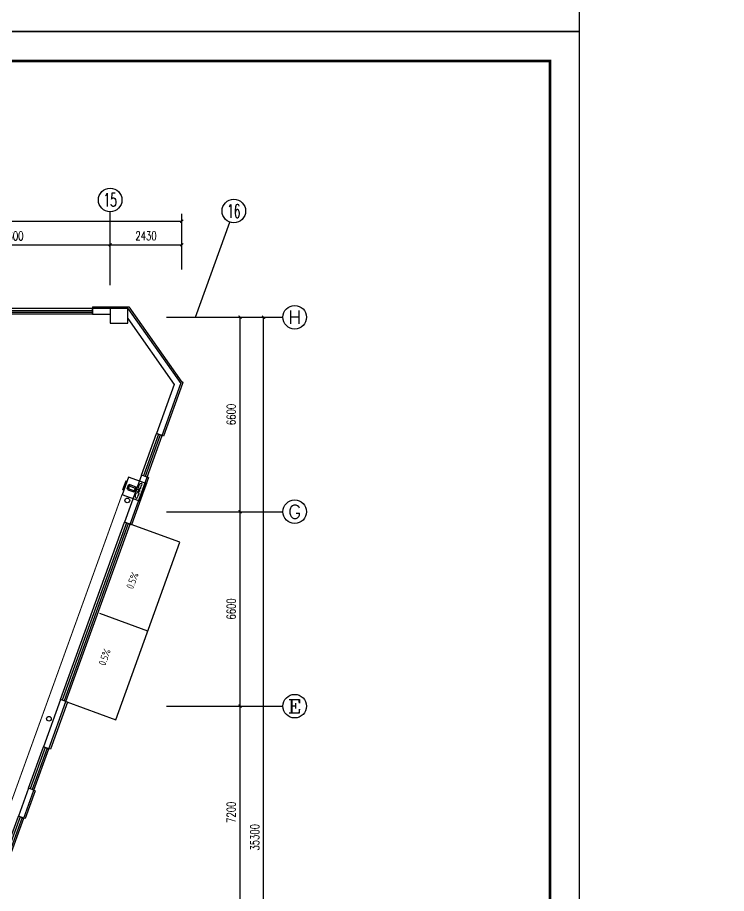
# Model space of a CAD drawing. Extents: x 2166032 to 5302137, y 581493 to 2416206.
# Drawn here: x 2400074 to 2424117, y 1182467 to 1212195 of the extents above; entities that cross this region are included whole.
import ezdxf
from ezdxf.enums import TextEntityAlignment as Align

# ---------------------------------------------------------------- set-up
doc = ezdxf.new("R2010")
doc.units = 0
doc.header["$LTSCALE"] = 1000
doc.header["$MEASUREMENT"] = 0
for name, color, linetype in [('AXIS', 3, 'Continuous'), ('AXIS_TEXT', 7, 'Continuous'), ('COLUMN', 2, 'Continuous'), ('DIM_SYMB', 3, 'Continuous'), ('LVTRY', 8, 'Continuous'), ('PUB_TEXT', 7, 'Continuous'), ('PUB_TITLE', 137, 'Continuous'), ('SURFACE', 8, 'Continuous'), ('WALL', 8, 'Continuous'), ('WINDOW', 8, 'Continuous'), ('WIRE-照明', 1, 'Continuous'), ('屋面', 151, 'Continuous'), ('消防', 7, 'Continuous'), ('风机盘管', 7, 'Continuous')]:
    doc.layers.add(name, color=color, linetype=linetype)
doc.styles.add('_TCH_AXIS', font='complex_.ttf')
doc.styles.add('_TCH_DIM', font='tssdeng.shx', dxfattribs={"bigfont": 'tssdchn.shx'})
doc.styles.add('COMPLEX', font='complex_.ttf')
doc.styles.add('DIM_FONT', font='simplex_.ttf', dxfattribs={"width": 0.7})
doc.styles.add('HZ', font='！tssdeng.shx', dxfattribs={"bigfont": '！tssdchn.shx'})
doc.dimstyles.new('DIMN', dxfattribs={"dimtxt": 300, "dimasz": 100, "dimexe": 250, "dimexo": 300, "dimgap": 150, "dimtad": 1, "dimdec": 0, "dimzin": 0, "dimdsep": 46, "dimtxsty": 'DIM_FONT', "dimblk": 'ARCHTICK', "dimcen": 0.09, "dimclrt": 7, "dimazin": 2, "dimtfac": 1, "dimtdec": 0, "dimtix": 1, "dimtmove": 2, "dimatfit": 3, "dimldrblk": 'ARCHTICK', "dimfxl": 1, "dimtolj": 1, "dimtzin": 0, "dimarcsym": 0})

# ---------------------------------------------------------------- blocks, each defined once
blk = doc.blocks.new('$SB61_1')
for p, q in [((-344, 91), (-380, 54)), ((-380, 54), (-380, -52)), ((-344, 91), (-134, 91)), ((-344, 91), (-344, -89)), ((-344, 43), (-134, 43)), ((-93, 50), (-134, 91)), ((-134, 91), (-134, -89)), ((-93, 50), (-93, -47)), ((-93, 32), (-10, 32)), ((-10, 66), (-10, -64)), ((-10, 66), (10, 66)), ((10, 16), (10, 66)), ((-344, -89), (-380, -52)), ((-344, -45), (-134, -45)), ((-344, -89), (-134, -89)), ((-93, -47), (-134, -89)), ((-93, -27), (-10, -27)), ((-10, -64), (10, -64)), ((10, -16), (10, -64))]:
    blk.add_line(p, q)
for points in [[(27, 198, 0.411372), (11, 254, 0.494273), (-35, 83, 0.741953), (33, 105, 0.098181), (27, 124, -0.171786), (27, 198)], [(31, -198, -0.313475), (12, -256, -0.472676), (-35, -80, -0.748081), (34, -102, -0.098181), (28, -121, 0.171786), (28, -196)]]:
    blk.add_lwpolyline(points, format="xyb")
blk.add_lwpolyline([(10, 16), (34, 16), (34, -16), (10, -16)], close=True)
for tag, p, height, style, width, flags in [('UNIT', (0, 0), 0.001, 'HZ', 0.7, 1), ('WHAT', (0, 0), 0.001, 'HZ', 0.7, 1), ('SPEC', (0, 0), 0.001, 'HZ', 0.7, 1), ('YSIZE', (34, -16), 0.15, 'DIM_FONT', 0.8, 9), ('XSIZE', (34, -16), 0.15, 'DIM_FONT', 0.8, 9)]:
    blk.add_attdef(tag, p, '', height=height, dxfattribs=dict(style=style, width=width, flags=flags))
blk = doc.blocks.new('A$C54D307B5')
at = {"layer": '消防'}
for p, q in [((0, -300), (0, 300)), ((0, 300), (640, 300)), ((165, 345), (475, 345)), ((165, 300), (165, 345)), ((475, 300), (475, 345)), ((640, -300), (640, 300)), ((0, -340), (0, -300)), ((0, -300), (640, -300)), ((0, -340), (640, -340)), ((640, -340), (640, -300))]:
    blk.add_line(p, q, dxfattribs=at)
at = {"layer": '风机盘管', "xscale": -1.057367996545509, "yscale": 1.057367996545509, "zscale": 1.0573679886336, "rotation": 90}
blk.add_blockref('$SB61_1', (321, -183), dxfattribs=at)
blk = doc.blocks.new('_ArchTick')
at = {"color": 0, "linetype": 'ByBlock', "const_width": 0.4}
blk.add_lwpolyline([(-0.5, -0.5), (0.5, 0.5)], dxfattribs=at)
blk = doc.blocks.new('*D2425')
at = {"layer": 'AXIS', "color": 0, "lineweight": -2}
for p, q in [((2396616, 1203638), (2396616, 1204730)), ((2403216, 1203638), (2403216, 1204730)), ((2396616, 1204480), (2403216, 1204480))]:
    blk.add_line(p, q, dxfattribs=at)
at = {"layer": 'Defpoints', "color": 0}
for p in [(2403216, 1204480), (2396616, 1203338), (2403216, 1203338)]:
    blk.add_point(p, dxfattribs=at)
at = {"layer": 'AXIS', "color": 0, "lineweight": -2, "xscale": 100, "yscale": 100, "zscale": 100, "rotation": 180}
blk.add_blockref('_ArchTick', (2396616, 1204480), dxfattribs=at)
at = {"layer": 'AXIS', "color": 0, "lineweight": -2, "xscale": 100, "yscale": 100, "zscale": 100}
blk.add_blockref('_ArchTick', (2403216, 1204480), dxfattribs=at)
at = {"layer": 'AXIS', "color": 7, "insert": (2399916, 1204781), "char_height": 300, "attachment_point": 5, "style": 'DIM_FONT'}
blk.add_mtext('\\A1;6600', dxfattribs=at)
blk = doc.blocks.new('*D2426')
at = {"layer": 'AXIS', "color": 0, "lineweight": -2}
for p, q in [((2403216, 1203638), (2403216, 1204730)), ((2405646, 1203638), (2405646, 1204730)), ((2403216, 1204480), (2405646, 1204480))]:
    blk.add_line(p, q, dxfattribs=at)
at = {"layer": 'Defpoints', "color": 0}
for p in [(2405646, 1204480), (2403216, 1203338), (2405646, 1203338)]:
    blk.add_point(p, dxfattribs=at)
at = {"layer": 'AXIS', "color": 0, "lineweight": -2, "xscale": 100, "yscale": 100, "zscale": 100, "rotation": 180}
blk.add_blockref('_ArchTick', (2403216, 1204480), dxfattribs=at)
at = {"layer": 'AXIS', "color": 0, "lineweight": -2, "xscale": 100, "yscale": 100, "zscale": 100}
blk.add_blockref('_ArchTick', (2405646, 1204480), dxfattribs=at)
at = {"layer": 'AXIS', "color": 7, "insert": (2404431, 1204785), "char_height": 300, "attachment_point": 5, "style": 'DIM_FONT'}
blk.add_mtext('\\A1;2430', dxfattribs=at)
blk = doc.blocks.new('*D2427')
at = {"layer": 'AXIS', "color": 0, "lineweight": -2}
for p, q in [((2328016, 1203938), (2328016, 1205530)), ((2405646, 1203938), (2405646, 1205530)), ((2328016, 1205280), (2405646, 1205280))]:
    blk.add_line(p, q, dxfattribs=at)
at = {"layer": 'Defpoints', "color": 0}
for p in [(2405646, 1205280), (2328016, 1203638), (2405646, 1203638)]:
    blk.add_point(p, dxfattribs=at)
at = {"layer": 'AXIS', "color": 0, "lineweight": -2, "xscale": 100, "yscale": 100, "zscale": 100, "rotation": 180}
blk.add_blockref('_ArchTick', (2328016, 1205280), dxfattribs=at)
at = {"layer": 'AXIS', "color": 0, "lineweight": -2, "xscale": 100, "yscale": 100, "zscale": 100}
blk.add_blockref('_ArchTick', (2405646, 1205280), dxfattribs=at)
at = {"layer": 'AXIS', "color": 7, "insert": (2366831, 1205581), "char_height": 300, "attachment_point": 5, "style": 'DIM_FONT'}
blk.add_mtext('\\A1;77630', dxfattribs=at)
blk = doc.blocks.new('*D2444')
at = {"layer": 'AXIS', "color": 0, "lineweight": -2}
for p, q in [((2405421, 1188824), (2407871, 1188824)), ((2407621, 1181624), (2407621, 1188824)), ((2405421, 1181624), (2407871, 1181624))]:
    blk.add_line(p, q, dxfattribs=at)
at = {"layer": 'Defpoints', "color": 0}
for p in [(2405121, 1188824), (2407621, 1188824), (2405121, 1181624)]:
    blk.add_point(p, dxfattribs=at)
at = {"layer": 'AXIS', "color": 0, "lineweight": -2, "xscale": 100, "yscale": 100, "zscale": 100}
for p, rotation in [((2407621, 1188824), 90), ((2407621, 1181624), 270)]:
    blk.add_blockref('_ArchTick', p, dxfattribs=dict(at, rotation=rotation))
at = {"layer": 'AXIS', "color": 7, "insert": (2407320, 1185224), "char_height": 300, "attachment_point": 5, "rotation": 90, "style": 'DIM_FONT'}
blk.add_mtext('\\A1;7200', dxfattribs=at)
blk = doc.blocks.new('*D2445')
at = {"layer": 'AXIS', "color": 0, "lineweight": -2}
for p, q in [((2405421, 1195424), (2407871, 1195424)), ((2407621, 1188824), (2407621, 1195424)), ((2405421, 1188824), (2407871, 1188824))]:
    blk.add_line(p, q, dxfattribs=at)
at = {"layer": 'Defpoints', "color": 0}
for p in [(2405121, 1195424), (2407621, 1195424), (2405121, 1188824)]:
    blk.add_point(p, dxfattribs=at)
at = {"layer": 'AXIS', "color": 0, "lineweight": -2, "xscale": 100, "yscale": 100, "zscale": 100}
for p, rotation in [((2407621, 1195424), 90), ((2407621, 1188824), 270)]:
    blk.add_blockref('_ArchTick', p, dxfattribs=dict(at, rotation=rotation))
at = {"layer": 'AXIS', "color": 7, "insert": (2407320, 1192124), "char_height": 300, "attachment_point": 5, "rotation": 90, "style": 'DIM_FONT'}
blk.add_mtext('\\A1;6600', dxfattribs=at)
blk = doc.blocks.new('*D2446')
at = {"layer": 'AXIS', "color": 0, "lineweight": -2}
for p, q in [((2405421, 1202024), (2407871, 1202024)), ((2407621, 1195424), (2407621, 1202024)), ((2405421, 1195424), (2407871, 1195424))]:
    blk.add_line(p, q, dxfattribs=at)
at = {"layer": 'Defpoints', "color": 0}
for p in [(2405121, 1202024), (2407621, 1202024), (2405121, 1195424)]:
    blk.add_point(p, dxfattribs=at)
at = {"layer": 'AXIS', "color": 0, "lineweight": -2, "xscale": 100, "yscale": 100, "zscale": 100}
for p, rotation in [((2407621, 1202024), 90), ((2407621, 1195424), 270)]:
    blk.add_blockref('_ArchTick', p, dxfattribs=dict(at, rotation=rotation))
at = {"layer": 'AXIS', "color": 7, "insert": (2407320, 1198724), "char_height": 300, "attachment_point": 5, "rotation": 90, "style": 'DIM_FONT'}
blk.add_mtext('\\A1;6600', dxfattribs=at)
blk = doc.blocks.new('*D2447')
at = {"layer": 'AXIS', "color": 0, "lineweight": -2}
for p, q in [((2405721, 1202024), (2408671, 1202024)), ((2408421, 1166724), (2408421, 1202024)), ((2405721, 1166724), (2408671, 1166724))]:
    blk.add_line(p, q, dxfattribs=at)
at = {"layer": 'Defpoints', "color": 0}
for p in [(2405421, 1202024), (2408421, 1202024), (2405421, 1166724)]:
    blk.add_point(p, dxfattribs=at)
at = {"layer": 'AXIS', "color": 0, "lineweight": -2, "xscale": 100, "yscale": 100, "zscale": 100}
for p, rotation in [((2408421, 1202024), 90), ((2408421, 1166724), 270)]:
    blk.add_blockref('_ArchTick', p, dxfattribs=dict(at, rotation=rotation))
at = {"layer": 'AXIS', "color": 7, "insert": (2408120, 1184374), "char_height": 300, "attachment_point": 5, "rotation": 90, "style": 'DIM_FONT'}
blk.add_mtext('\\A1;35300', dxfattribs=at)
blk = doc.blocks.new('$TCHSYS$WIN2D')
for p, q in [((-0.5, 0.5), (0.5, 0.5)), ((-0.5, 0.5), (-0.5, -0.5)), ((0.5, 0.5), (0.5, -0.5)), ((0.5, 0.1667), (-0.5, 0.1667)), ((0.5, -0.1667), (-0.5, -0.1667)), ((-0.5, -0.5), (0.5, -0.5))]:
    blk.add_line(p, q)
blk = doc.blocks.new('_AXISO')
blk.add_circle((0, 0), 0.5)
at = {"layer": 'AXIS_TEXT', "style": 'COMPLEX', "width": 1.171875}
blk.add_attdef('A', text='', height=0.56, dxfattribs=at).set_placement((-0.25, -0.28), (0.25, -0.28), align=Align.FIT)

msp = doc.modelspace()

# ---------------------------------------------------------------- linework, layer by layer
msp.add_circle((2604640.5, 1020101.3), 438608.5)
at = {"layer": 'AXIS'}
for p, q in [((2403216.5, 1203109.5), (2403216.5, 1205603)), ((2406108.6, 1202023.5), (2407274, 1205251.7)), ((2405121.3, 1202023.5), (2409074, 1202023.5)), ((2405121.3, 1195423.5), (2409074, 1195423.5)), ((2405121.3, 1188823.5), (2409074, 1188823.5))]:
    msp.add_line(p, q, dxfattribs=at)
msp.add_lwpolyline([(2404496.5, 1191374.5), (2402865.1, 1191965.8)], dxfattribs=at)
msp.add_circle((2407409.9, 1205627.9), 400, dxfattribs=at)
at = {"layer": 'COLUMN'}
for p, q in [((2403816.5, 1202323.2), (2403216.9, 1202323.2)), ((2403216.9, 1202323.2), (2403216.9, 1201823.2)), ((2403816.5, 1201823.2), (2403816.5, 1202323.2)), ((2403216.9, 1201823.2), (2403816.5, 1201823.2))]:
    msp.add_line(p, q, dxfattribs=at)
at = {"layer": 'DIM_SYMB'}
for points in [[(2404018.2, 1192564.5, 0, 0, 0), (2404210.2, 1193078.6, 80, 0, 0), (2404315.2, 1193359.7, 0, 0, 0)], [(2403366.7, 1190767.4, 0, 0, 0), (2403184.7, 1190249.6, 80, 0, 0), (2403085.2, 1189966.6, 0, 0, 0)]]:
    msp.add_lwpolyline(points, format="xyseb", dxfattribs=at)
at = {"layer": 'LVTRY', "color": 4}
msp.add_lwpolyline([(2401746.3, 1188967.6), (2403409.8, 1188364.6), (2405583.2, 1194384.3), (2403927.5, 1194984.5)], dxfattribs=at)
at = {"layer": 'PUB_TITLE'}
for points in [[(2314031.7, 1211719.6), (2419131.7, 1211719.6), (2419131.7, 1271119.6), (2314031.7, 1271119.6)], [(2314031.7, 1152319.6), (2419131.7, 1152319.6), (2419131.7, 1211719.6), (2314031.7, 1211719.6)]]:
    msp.add_lwpolyline(points, close=True, dxfattribs=at)
at = {"layer": 'PUB_TITLE', "const_width": 100}
msp.add_lwpolyline([(2316531.7, 1153319.6), (2418131.7, 1153319.6), (2418131.7, 1210719.6), (2316531.7, 1210719.6)], close=True, dxfattribs=at)
at = {"layer": 'SURFACE'}
for p, q in [((2402616.3, 1202373.5), (2402616.3, 1202323.5)), ((2402616.3, 1202373.5), (2403845.2, 1202373.5)), ((2403845.2, 1202373.5), (2405641.6, 1199820.6)), ((2405653.8, 1199803.2), (2405687.3, 1199826.7)), ((2405670.3, 1199779.7), (2405687.3, 1199826.7)), ((2405670.3, 1199779.7), (2405024.4, 1197990.7)), ((2405024.4, 1197990.7), (2404977.4, 1198007.7)), ((2404515, 1196579.9), (2403937.7, 1194980.7)), ((2404515, 1196579.9), (2404468, 1196596.8)), ((2403937.7, 1194980.7), (2403890.6, 1194997.7)), ((2401764.3, 1188961.1), (2401187, 1187362.3)), ((2401764.3, 1188961.1), (2401717.2, 1188978.1)), ((2401187, 1187362.3), (2401140, 1187379.2)), ((2400677.6, 1185951.4), (2400338, 1185010.8)), ((2400677.6, 1185951.4), (2400630.6, 1185968.4)), ((2400338, 1185010.8), (2400291, 1185027.8))]:
    msp.add_line(p, q, dxfattribs=at)
at = {"layer": 'WALL'}
for p, q in [((2403819.3, 1202323.5), (2402616.3, 1202323.5)), ((2402616.3, 1202323.5), (2402616.3, 1202123.5)), ((2403819.3, 1202323.5), (2405614.5, 1199772.2)), ((2402616.3, 1202123.5), (2403216.9, 1202123.5)), ((2403816.5, 1201980), (2405391, 1199742.2)), ((2405391, 1199742.2), (2404789.3, 1198075.6)), ((2404977.4, 1198007.7), (2405614.5, 1199772.2)), ((2404789.3, 1198075.6), (2404977.4, 1198007.7)), ((2404279.9, 1196664.8), (2403702.5, 1195065.6)), ((2403890.6, 1194997.7), (2404468, 1196596.8)), ((2404468, 1196596.8), (2404279.9, 1196664.8)), ((2403702.5, 1195065.6), (2403890.6, 1194997.7)), ((2401529.1, 1189046), (2400951.9, 1187447.2)), ((2401140, 1187379.2), (2401717.2, 1188978.1)), ((2401717.2, 1188978.1), (2401529.1, 1189046)), ((2400951.9, 1187447.2), (2401140, 1187379.2)), ((2400442.5, 1186036.3), (2400102.9, 1185095.7)), ((2400291, 1185027.8), (2400630.6, 1185968.4)), ((2400630.6, 1185968.4), (2400442.5, 1186036.3)), ((2400102.9, 1185095.7), (2400291, 1185027.8))]:
    msp.add_line(p, q, dxfattribs=at)
at = {"layer": 'WIRE-照明', "linetype": 'Continuous', "const_width": 35}
msp.add_lwpolyline([(2398905.8, 1182928.9), (2403616.7, 1196000)], dxfattribs=at)
at = {"layer": '屋面', "color": 6}
for centre in [(2403797.4, 1195807.8), (2401139.9, 1188398.4)]:
    msp.add_circle(centre, 80, dxfattribs=at)

# ---------------------------------------------------------------- block references
at = {"xscale": -1, "rotation": 70.18056866755917}
msp.add_blockref('A$C54D307B5', (2404123.5, 1196497.7), dxfattribs=at)
at = {"layer": 'AXIS'}
ref = msp.add_blockref('_AXISO', (2403216.5, 1206003), dxfattribs=dict(at, xscale=800, yscale=800, zscale=800))
ref.add_attrib('A', '15', dxfattribs={"layer": 'AXIS_TEXT', "height": 452.55, "style": '_TCH_AXIS', "width": 0.597514}).set_placement((2402990.2, 1205776.7), (2403442.8, 1205776.7), align=Align.FIT)
ref = msp.add_blockref('_AXISO', (2409474, 1202023.5), dxfattribs=dict(at, xscale=800, yscale=800, zscale=800))
ref.add_attrib('A', 'H', dxfattribs={"layer": 'AXIS_TEXT', "height": 452.5, "style": '_TCH_AXIS', "width": 0.877353}).set_placement((2409247.7, 1201797.3), (2409700.3, 1201797.3), align=Align.FIT)
ref = msp.add_blockref('_AXISO', (2409474, 1195423.5), dxfattribs=dict(at, xscale=800, yscale=800, zscale=800))
ref.add_attrib('A', 'G', dxfattribs={"layer": 'AXIS_TEXT', "height": 452.5, "style": '_TCH_AXIS', "width": 0.914932}).set_placement((2409247.7, 1195197.3), (2409700.3, 1195197.3), align=Align.FIT)
ref = msp.add_blockref('_AXISO', (2409474, 1188823.5), dxfattribs=dict(at, xscale=800, yscale=800, zscale=800))
ref.add_attrib('A', 'E', dxfattribs={"layer": 'AXIS_TEXT', "height": 452.5, "style": '_TCH_AXIS'}).set_placement((2409247.7, 1188597.3), (2409700.3, 1188597.3), align=Align.FIT)
at = {"layer": 'WINDOW', "xscale": -5400, "yscale": -200, "zscale": -5400}
msp.add_blockref('$TCHSYS$WIN2D', (2399916.3, 1202223.5), dxfattribs=at)
at = {"layer": 'WINDOW', "yscale": 200, "rotation": 250.1479040148658}
for p, xscale, zscale in [((2404628.6, 1197336.2), -1500, -1500), ((2402709.9, 1192021.9), -6400, -6400), ((2400791.2, 1186707.8), -1500, -1500), ((2399942.3, 1184356.3), -1500, -1500)]:
    msp.add_blockref('$TCHSYS$WIN2D', p, dxfattribs=dict(at, xscale=xscale, zscale=zscale))

# ---------------------------------------------------------------- texts
at = {"layer": 'AXIS_TEXT', "style": '_TCH_AXIS', "width": 0.597514}
msp.add_text('16', height=452.55, dxfattribs=at).set_placement((2407183.6, 1205401.6), (2407636.1, 1205401.6), align=Align.FIT)
at = {"layer": 'PUB_TEXT', "style": '_TCH_DIM', "width": 0.705882}
for rotation, p in [(69.51835, (2403990.6, 1192776.6)), (70.63052, (2403053.5, 1190178.1))]:
    msp.add_text('0.5%', height=255, rotation=rotation, dxfattribs=at).set_placement(p)

# ---------------------------------------------------------------- dimensions: what is measured, and where the dimension line sits
at = {"layer": 'AXIS'}
for p1, p2, distance, picture, middle in [((2328016.5, 1203638.3), (2405646.5, 1203638.3), 1641.7, '*D2427', (2366831.5, 1205581.4)), ((2396616.5, 1203338.3), (2403216.5, 1203338.3), 1141.7, '*D2425', (2399916.5, 1204781.4)), ((2403216.5, 1203338.3), (2405646.5, 1203338.3), 1141.7, '*D2426', (2404431.5, 1204784.8)), ((2405121.3, 1195423.5), (2405121.3, 1202023.5), -2500, '*D2446', (2407319.9, 1198723.5)), ((2405421.3, 1166723.5), (2405421.3, 1202023.5), -3000, '*D2447', (2408119.9, 1184373.5)), ((2405121.3, 1188823.5), (2405121.3, 1195423.5), -2500, '*D2445', (2407319.9, 1192123.5)), ((2405121.3, 1181623.5), (2405121.3, 1188823.5), -2500, '*D2444', (2407319.9, 1185223.5))]:
    dim = msp.add_aligned_dim(p1=p1, p2=p2, distance=distance, dimstyle='DIMN', dxfattribs=at)
    dim.commit()
    dim.dimension.update_dxf_attribs({"geometry": picture, "text_midpoint": middle})

doc.saveas('drawing.dxf')
